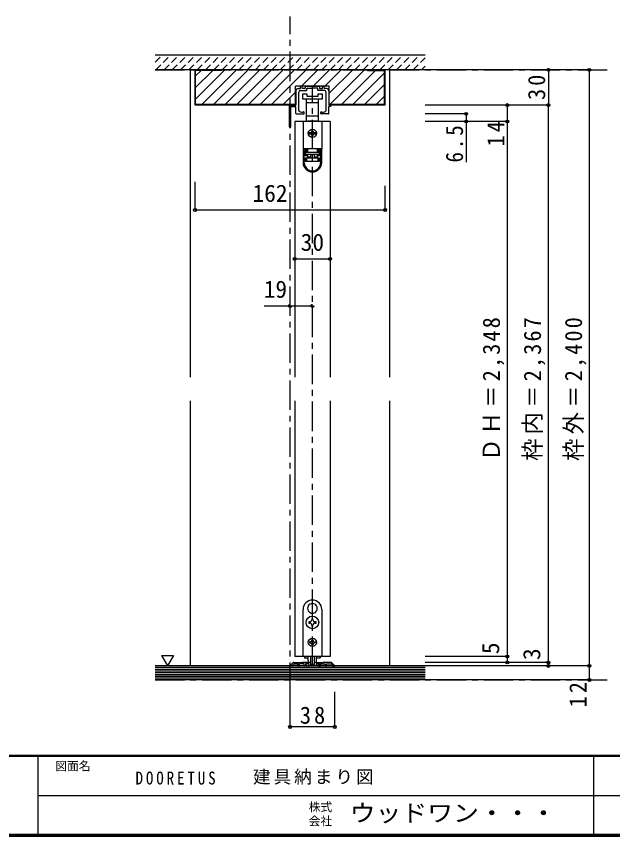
# Model space of a CAD drawing. Units: millimetres at full size, sheet at 1:5; details may follow other scales. Extents: x -973 to 977, y -718 to 696.
# Drawn here: x -17 to 491, y -701 to -2 of the extents above; entities that cross this region are included whole.
import ezdxf
from ezdxf.enums import TextEntityAlignment as Align

# ---------------------------------------------------------------- set-up
doc = ezdxf.new("R2010")
doc.units = ezdxf.units.MM
doc.header["$LTSCALE"] = 5
doc.header["$PDMODE"] = 32
doc.header["$PDSIZE"] = 2.5
doc.linetypes.add('CHAIN1', pattern=[8, 5, -1, 1, -1])
doc.linetypes.add('DASHED1', pattern=[1.8, 1.2, -0.6])
for name, color, linetype in [('0-1_通り芯', 4, 'DASHED1'), ('0-3_仕上げ', 2, 'Continuous'), ('0-4_枠', 3, 'Continuous'), ('0-6_扉', 6, 'Continuous'), ('0-7_金物', 7, 'Continuous'), ('0-A_文字', 7, 'Continuous'), ('0-B_寸法', 7, 'Continuous'), ('0-C_ハッチ', 4, 'DASHED1'), ('F-0_補助線', 7, 'Continuous'), ('F-1_枠', 6, 'Continuous'), ('F-A_文字', 7, 'Continuous')]:
    doc.layers.add(name, color=color, linetype=linetype)
doc.styles.add('ＭＳ ゴシック', font='')
doc.styles.get('ＭＳ ゴシック').set_extended_font_data('MS Gothic')

# ---------------------------------------------------------------- blocks, each defined once
blk = doc.blocks.new('下荷重(戸車)')
at = {"layer": '0-7_金物'}
for p, q in [((8.5, 37.107), (4.5, 37.107)), ((-5.25, 30.107), (0, 30.107)), ((0, 30.107), (5.25, 30.107)), ((5.25, 30.107), (5.25, 33.107)), ((5.25, 18.507), (5.25, 30.107)), ((0, 18.507), (-5.25, 18.507)), ((-5.25, 18.507), (-5.25, 14.107)), ((-5.25, 14.107), (-4, 14.107)), ((-4, 14.107), (-4, 13.807)), ((4, 14.107), (-4, 14.107)), ((5.25, 18.507), (0, 18.507)), ((4, 14.107), (5.25, 14.107)), ((4, 13.807), (4, 14.107)), ((5.25, 14.107), (5.25, 18.507)), ((7.9, 13.807), (-7.9, 13.807)), ((-7.9, 13.807), (-7.9, -9.493)), ((7.9, 13.807), (7.9, -9.493)), ((-1.5, 4.307), (-2.5, 4.307)), ((-2.5, 3.307), (-1.5, 3.307)), ((-0.5, 6.307), (-0.5, 5.307)), ((-0.5, 2.307), (-0.5, 1.307)), ((0.5, 5.307), (0.5, 6.307)), ((0.5, 1.307), (0.5, 2.307)), ((2.5, 4.307), (1.5, 4.307)), ((1.5, 3.307), (2.5, 3.307)), ((7.9, -9.493), (-7.9, -9.493)), ((-7.9, -9.493), (-7.9, -9.593)), ((-6.9, -9.593), (-7.9, -9.593)), ((-7.9, -9.593), (-7.9, -21.293)), ((-4.2, -9.593), (-6.9, -9.593)), ((-6.9, -21.293), (-6.9, -9.593)), ((-6.1, -10.593), (-6.1, -15.293)), ((-6.1, -10.593), (-4.2, -10.593)), ((-5.9, -11.693), (-5.9, -12.193)), ((-4, -11.693), (-5.9, -11.693)), ((-5.9, -12.193), (5.9, -12.193)), ((-5.9, -14.193), (-5.9, -12.193)), ((-4.9, -9.593), (-4.9, -9.493)), ((-4.2, -9.593), (-4.2, -10.593)), ((-4, -11.693), (-4, -9.493)), ((4, -9.493), (4, -11.693)), ((5.9, -11.693), (4, -11.693)), ((6.9, -9.593), (4.2, -9.593)), ((4.2, -10.593), (4.2, -9.593)), ((4.2, -11.593), (4.2, -10.593)), ((4.2, -10.593), (6.1, -10.593)), ((6.1, -11.593), (4.2, -11.593)), ((4.9, -9.493), (4.9, -9.593)), ((5.9, -12.193), (5.9, -11.693)), ((5.9, -12.193), (5.9, -14.193)), ((6.1, -15.293), (6.1, -10.593)), ((6.9, -9.593), (6.9, -21.293)), ((7.9, -9.593), (6.9, -9.593)), ((7.9, -9.493), (7.9, -9.593)), ((7.9, -21.293), (7.9, -9.593)), ((-6.1, -14.293), (-4.2, -14.293)), ((-4.2, -15.293), (-6.1, -15.293)), ((5.9, -14.193), (-5.9, -14.193)), ((-5.9, -17.193), (-4.9, -17.193)), ((-4.9, -17.193), (4.9, -17.193)), ((-4.9, -17.193), (-4.9, -20.193)), ((4.9, -20.193), (-4.9, -20.193)), ((-4.2, -14.293), (-4.2, -15.293)), ((-4.2, -15.293), (-4.2, -17.193)), ((-4, -16.193), (-4, -14.193)), ((-1.5, -14.193), (-1.5, -17.193)), ((1.5, -14.193), (1.5, -17.193)), ((1.5, -16.193), (4, -16.193)), ((6.1, -15.293), (4.2, -15.293)), ((4.2, -17.193), (4.2, -15.293)), ((4.9, -17.193), (5.9, -17.193)), ((5.9, -17.193), (5.9, -20.193))]:
    blk.add_line(p, q, dxfattribs=at)
for points in [[(-8.5, 33.107), (0, 33.107), (8.5, 33.107), (8.5, 37.107)], [(4.5, 37.107), (4.5, 35.107), (-4.5, 35.107), (-4.5, 37.107), (-8.5, 37.107), (-8.5, 33.107)], [(-5.25, 33.107), (-5.25, 30.107), (-5.25, 18.507)], [(-4.2, -10.593), (-4.2, -11.593), (-6.1, -11.593)], [(-4.9, -20.193), (-5.9, -20.193), (-5.9, -17.193)], [(-4, -17.193), (-4, -16.193), (-1.5, -16.193)], [(4, -14.193), (4, -16.193), (4, -17.193)], [(4.2, -15.293), (4.2, -14.293), (6.1, -14.293)], [(5.9, -20.193), (4.9, -20.193), (4.9, -17.193)]]:
    blk.add_lwpolyline(points, dxfattribs=at)
blk.add_circle((0, 3.807), 3.5, dxfattribs=at)
for centre, radius, start, end in [((-2.5, 3.807), 0.5, 90, 180), ((-2.5, 3.807), 0.5, 180, 270), ((-1.5, 5.307), 1, 270, 0), ((-1.5, 2.307), 1, 0, 90), ((0, 6.307), 0.5, 90, 180), ((0, 1.307), 0.5, 180, 270), ((0, 6.307), 0.5, 0, 90), ((0, 1.307), 0.5, 270, 0), ((1.5, 5.307), 1, 180, 270), ((1.5, 2.307), 1, 90, 180), ((2.5, 3.807), 0.5, 0, 90), ((2.5, 3.807), 0.5, 270, 0), ((0, -21.293), 7.9, 180, 0), ((0, -21.293), 6.9, 180, 0)]:
    blk.add_arc(centre, radius, start, end, dxfattribs=at)
blk = doc.blocks.new('03')
at = {"layer": '0-B_寸法'}
for p, q in [((-11.079, 7.476), (-9.529, 7.476)), ((-9.229, 7.776), (-9.229, 9.176)), ((-8.029, 9.476), (-8.929, 9.476)), ((-7.729, 7.776), (-7.729, 9.176)), ((-5.529, 7.476), (-7.429, 7.476)), ((-5.229, 9.176), (-5.229, 7.776)), ((-4.929, 9.476), (6.771, 9.476)), ((-3.729, 6.276), (-3.729, 7.676)), ((-3.429, 7.976), (0.621, 7.976)), ((0.921, 8.276), (0.621, 7.976)), ((0.921, 8.276), (1.221, 7.976)), ((5.271, 7.976), (1.221, 7.976)), ((5.571, 6.276), (5.571, 7.676)), ((7.071, 9.176), (7.071, 7.776)), ((7.371, 7.476), (9.271, 7.476)), ((9.571, 7.776), (9.571, 9.176)), ((9.871, 9.476), (10.771, 9.476)), ((11.071, 7.776), (11.071, 9.176)), ((12.921, 7.476), (11.371, 7.476)), ((-13.079, 5.476), (-13.079, -6.524)), ((-10.679, -11.096), (-10.679, 4.476)), ((-9.229, 5.976), (-4.029, 5.976)), ((11.071, 5.976), (5.871, 5.976)), ((12.521, -11.096), (12.521, 4.476)), ((14.921, 5.476), (14.921, -6.524)), ((-18.179, -6.524), (-13.079, -6.524)), ((16.321, -6.524), (14.921, -6.524)), ((-18.679, -25.124), (-18.679, -7.024)), ((-17.479, -25.124), (-17.479, -8.224)), ((-16.979, -7.724), (-13.079, -7.724)), ((-13.079, -13.724), (-13.079, -7.724)), ((-6.229, -13.724), (-6.229, -12.649)), ((8.071, -13.724), (8.071, -12.649)), ((16.321, -7.724), (14.921, -7.724)), ((14.921, -13.724), (14.921, -7.724)), ((-12.779, -14.024), (-6.529, -14.024)), ((14.621, -14.024), (8.371, -14.024))]:
    blk.add_line(p, q, dxfattribs=at)
for centre, radius, start, end in [((-11.079, 5.476), 2, 90, 180), ((-9.529, 7.776), 0.3, 270, 0), ((-8.929, 9.176), 0.3, 90, 180), ((-8.029, 9.176), 0.3, 0, 90), ((-7.429, 7.776), 0.3, 180, 270), ((-5.529, 7.776), 0.3, 270, 0), ((-4.929, 9.176), 0.3, 90, 180), ((-3.429, 7.676), 0.3, 90, 180), ((5.271, 7.676), 0.3, 0, 90), ((6.771, 9.176), 0.3, 0, 90), ((7.371, 7.776), 0.3, 180, 270), ((9.271, 7.776), 0.3, 270, 0), ((9.871, 9.176), 0.3, 90, 180), ((10.771, 9.176), 0.3, 0, 90), ((11.371, 7.776), 0.3, 180, 270), ((12.921, 5.476), 2, 0, 90), ((-9.229, 4.476), 1.5, 90, 180), ((-4.029, 6.276), 0.3, 270, 0), ((5.871, 6.276), 0.3, 180, 270), ((11.071, 4.476), 1.5, 0, 90), ((-18.179, -7.024), 0.5, 90, 180), ((16.321, -7.124), 0.6, 0, 90), ((-16.979, -8.224), 0.5, 90, 180), ((-12.779, -13.724), 0.3, 180, 270), ((-9.679, -11.096), 1, 180, 243.25632), ((-7.879, -7.524), 5, 243.25632, 284.75682), ((-6.529, -12.649), 0.3, 0, 104.75682), ((-6.529, -13.724), 0.3, 270, 0), ((8.371, -12.649), 0.3, 75.24318, 180), ((8.371, -13.724), 0.3, 180, 270), ((9.721, -7.524), 5, 255.24318, 296.74368), ((11.521, -11.096), 1, 296.74368, 0), ((14.621, -13.724), 0.3, 270, 0), ((16.321, -7.124), 0.6, 270, 0), ((-18.079, -25.124), 0.6, 180, 0)]:
    blk.add_arc(centre, radius, start, end, dxfattribs=at)

msp = doc.modelspace()

# ---------------------------------------------------------------- linework, layer by layer
at = {"layer": '0-1_通り芯', "linetype": 'CHAIN1'}
for p, q in [((216.653, -577.5), (216.653, -2.5)), ((101.653, -48), (490.653, -48)), ((235.653, -555.5), (235.653, -62)), ((101.653, -567.5), (490.653, -567.5))]:
    msp.add_line(p, q, dxfattribs=at)
at = {"layer": '0-1_通り芯', "color": 2, "linetype": 'Continuous'}
for p, q in [((331.653, -35.5), (101.653, -35.5)), ((331.653, -48), (101.653, -48))]:
    msp.add_line(p, q, dxfattribs=at)
at = {"layer": '0-1_通り芯'}
for p, q in [((101.653, -41.466), (107.619, -35.5)), ((102.19, -48), (114.69, -35.5)), ((109.261, -48), (121.761, -35.5)), ((116.332, -48), (128.832, -35.5)), ((123.403, -48), (135.903, -35.5)), ((130.475, -48), (142.975, -35.5)), ((137.546, -48), (150.046, -35.5)), ((144.617, -48), (157.117, -35.5)), ((151.688, -48), (164.188, -35.5)), ((158.759, -48), (171.259, -35.5)), ((165.83, -48), (178.33, -35.5)), ((172.901, -48), (185.401, -35.5)), ((179.972, -48), (192.472, -35.5)), ((187.043, -48), (199.543, -35.5)), ((194.114, -48), (206.614, -35.5)), ((201.185, -48), (213.685, -35.5)), ((208.256, -48), (220.756, -35.5)), ((215.327, -48), (227.827, -35.5)), ((222.398, -48), (234.898, -35.5)), ((229.469, -48), (241.969, -35.5)), ((236.541, -48), (249.041, -35.5)), ((243.612, -48), (256.112, -35.5)), ((250.683, -48), (263.183, -35.5)), ((257.754, -48), (270.254, -35.5)), ((264.825, -48), (277.325, -35.5)), ((271.896, -48), (284.396, -35.5)), ((278.967, -48), (291.467, -35.5)), ((286.038, -48), (298.538, -35.5)), ((293.109, -48), (305.609, -35.5)), ((300.18, -48), (312.68, -35.5)), ((307.251, -48), (319.751, -35.5)), ((314.322, -48), (326.822, -35.5)), ((321.393, -48), (331.653, -37.74)), ((328.464, -48), (331.653, -44.812))]:
    msp.add_line(p, q, dxfattribs=at)
at = {"layer": '0-1_通り芯', "linetype": 'Continuous'}
msp.add_line((194.653, -249), (235.653, -249), dxfattribs=at)
at = {"layer": '0-1_通り芯', "color": 7}
for p in [(216.653, -249), (235.653, -249)]:
    msp.add_point(p, dxfattribs=at)
at = {"layer": '0-3_仕上げ'}
for p, q in [((331.653, -555.5), (101.653, -555.5)), ((331.653, -567.5), (101.653, -567.5))]:
    msp.add_line(p, q, dxfattribs=at)
at = {"layer": '0-3_仕上げ', "color": 7}
for p, q in [((331.653, -557), (101.653, -557)), ((331.653, -558.5), (101.653, -558.5)), ((331.653, -560), (101.653, -560)), ((331.653, -561.5), (101.653, -561.5)), ((331.653, -563), (101.653, -563)), ((331.653, -564.5), (101.653, -564.5)), ((331.653, -566), (101.653, -566))]:
    msp.add_line(p, q, dxfattribs=at)
at = {"layer": '0-4_枠', "color": 4}
for p, q in [((131.653, -48), (135.653, -48)), ((131.653, -48), (135.653, -48)), ((131.653, -48), (131.653, -309.75)), ((301.653, -48), (297.653, -48)), ((301.653, -48), (297.653, -48)), ((301.653, -309.75), (301.653, -48)), ((131.653, -329.75), (131.653, -555.5)), ((301.653, -555.5), (301.653, -329.75))]:
    msp.add_line(p, q, dxfattribs=at)
at = {"layer": '0-4_枠'}
for p, q in [((297.653, -48), (135.653, -48)), ((135.653, -78), (135.653, -48)), ((297.653, -48), (135.653, -48)), ((136.153, -77.5), (136.153, -48.5)), ((282.653, -48.5), (282.653, -48)), ((282.653, -48.5), (297.153, -48.5)), ((297.153, -77.5), (297.153, -48.5)), ((297.653, -78), (297.653, -48)), ((221.253, -78), (221.253, -62)), ((250.053, -62), (221.253, -62)), ((250.053, -78), (250.053, -62)), ((221.253, -78), (135.653, -78)), ((221.253, -77.5), (136.153, -77.5)), ((297.153, -77.5), (250.053, -77.5)), ((297.653, -78), (250.053, -78)), ((219.077, -552.793), (216.712, -555.159)), ((218.453, -555.5), (216.853, -555.5)), ((218.653, -554.914), (219.867, -553.7)), ((218.653, -555.3), (218.653, -554.914)), ((219.784, -552.5), (226.353, -552.5)), ((219.867, -553.7), (223.653, -553.7)), ((223.653, -555.2), (223.653, -553.7)), ((223.953, -555.5), (224.353, -555.5)), ((224.653, -555.2), (224.653, -553.7)), ((232.424, -552.5), (226.953, -552.5)), ((230.253, -555.5), (228.953, -555.5)), ((232.053, -553.7), (229.653, -553.7)), ((229.653, -553.7), (229.653, -554.7)), ((230.253, -554.7), (229.653, -554.7)), ((232.553, -554.2), (232.553, -555.2)), ((232.578, -552.524), (233.706, -552.888)), ((238.453, -555.5), (232.853, -555.5)), ((234.053, -553.364), (234.053, -554.4)), ((234.353, -554.7), (236.953, -554.7)), ((237.253, -553.364), (237.253, -554.4)), ((238.728, -552.524), (237.599, -552.888)), ((238.753, -554.2), (238.753, -555.2)), ((238.882, -552.5), (244.353, -552.5)), ((239.253, -553.7), (241.653, -553.7)), ((241.053, -554.7), (241.653, -554.7)), ((241.053, -555.5), (242.353, -555.5)), ((241.653, -553.7), (241.653, -554.7)), ((242.653, -555.2), (242.653, -553.7)), ((242.653, -553.7), (246.653, -553.7)), ((251.522, -552.5), (244.953, -552.5)), ((246.653, -555.2), (246.653, -553.7)), ((247.353, -555.5), (246.953, -555.5)), ((247.653, -553.7), (251.439, -553.7)), ((247.653, -555.2), (247.653, -553.7)), ((252.653, -554.914), (251.439, -553.7)), ((252.229, -552.793), (254.594, -555.159)), ((252.653, -555.3), (252.653, -554.914)), ((252.853, -555.5), (254.453, -555.5))]:
    msp.add_line(p, q, dxfattribs=at)
for points in [[(158.153, -48), (158.153, -48.5), (136.153, -48.5)], [(228.653, -555.2), (228.653, -553.7), (224.653, -553.7)], [(226.353, -552.5), (226.653, -552.8), (226.953, -552.5)], [(244.953, -552.5), (244.653, -552.8), (244.353, -552.5)]]:
    msp.add_lwpolyline(points, dxfattribs=at)
for centre, radius, start, end in [((216.853, -555.3), 0.2, 135, 270), ((218.453, -555.3), 0.2, 270, 0), ((219.784, -553.5), 1, 90, 135), ((223.953, -555.2), 0.3, 180, 270), ((224.353, -555.2), 0.3, 270, 0), ((228.953, -555.2), 0.3, 180, 270), ((230.253, -555.1), 0.4, 0, 90), ((230.253, -555.1), 0.4, 270, 0), ((232.053, -554.2), 0.5, 0, 90), ((232.424, -553), 0.5, 72.1213, 90), ((232.853, -555.2), 0.3, 180, 270), ((233.553, -553.364), 0.5, 0, 72.1213), ((234.353, -554.4), 0.3, 180, 270), ((236.953, -554.4), 0.3, 270, 0), ((237.753, -553.364), 0.5, 107.8787, 180), ((238.453, -555.2), 0.3, 270, 0), ((238.882, -553), 0.5, 90, 107.8787), ((239.253, -554.2), 0.5, 90, 180), ((241.053, -555.1), 0.4, 90, 180), ((241.053, -555.1), 0.4, 180, 270), ((242.353, -555.2), 0.3, 270, 0), ((246.953, -555.2), 0.3, 180, 270), ((247.353, -555.2), 0.3, 270, 0), ((251.522, -553.5), 1, 45, 90), ((252.853, -555.3), 0.2, 180, 270), ((254.453, -555.3), 0.2, 270, 45)]:
    msp.add_arc(centre, radius, start, end, dxfattribs=at)
at = {"layer": '0-6_扉'}
for p, q in [((250.653, -92), (220.653, -92)), ((220.653, -92), (220.653, -309.75)), ((250.653, -92), (250.653, -309.75)), ((220.653, -329.75), (220.653, -547.5)), ((250.653, -329.75), (250.653, -547.5)), ((250.653, -547.5), (220.653, -547.5))]:
    msp.add_line(p, q, dxfattribs=at)
at = {"layer": '0-7_金物'}
for p, q in [((235.554, -502.351), (235.653, -502.45)), ((235.752, -502.351), (235.653, -502.45)), ((227.653, -547.5), (227.653, -507.5)), ((232.011, -508.489), (232.146, -508.525)), ((232.109, -508.66), (232.146, -508.525)), ((239.295, -508.489), (239.16, -508.525)), ((239.197, -508.66), (239.16, -508.525)), ((243.653, -507.5), (243.653, -547.5)), ((235.153, -515.35), (235.153, -516.3)), ((236.153, -515.35), (235.153, -515.35)), ((236.153, -516.3), (236.153, -515.35)), ((233.453, -518), (232.503, -518)), ((232.503, -518), (232.503, -519)), ((232.503, -519), (233.453, -519)), ((236.153, -521.65), (236.153, -520.7)), ((238.803, -518), (237.853, -518)), ((237.853, -519), (238.803, -519)), ((238.803, -519), (238.803, -518)), ((233.853, -535), (233.253, -535)), ((233.253, -535), (233.253, -536)), ((233.253, -536), (233.853, -536)), ((235.153, -533.1), (236.153, -533.1)), ((235.153, -533.1), (235.153, -533.7)), ((235.153, -537.3), (235.153, -537.9)), ((236.153, -533.1), (236.153, -533.7)), ((236.153, -537.3), (236.153, -537.9)), ((237.453, -535), (238.053, -535)), ((236.153, -537.9), (235.153, -537.9)), ((243.653, -547.5), (227.653, -547.5)), ((229.053, -547.5), (229.053, -548.7)), ((229.053, -548.7), (232.185, -548.7)), ((232.153, -550.921), (232.153, -547.5)), ((234.153, -547.5), (234.153, -554.121)), ((237.153, -547.5), (237.153, -554.112)), ((239.121, -548.7), (242.253, -548.7)), ((239.153, -550.921), (239.153, -547.5)), ((242.253, -547.5), (242.253, -548.7)), ((236.853, -554.421), (234.453, -554.421))]:
    msp.add_line(p, q, dxfattribs=at)
for points in [[(235.153, -520.7), (235.153, -521.65), (236.153, -521.65)], [(238.053, -535), (238.053, -536), (237.453, -536)]]:
    msp.add_lwpolyline(points, dxfattribs=at)
for centre, radius in [((235.653, -518.5), 5.35), ((235.653, -535.5), 3.5)]:
    msp.add_circle(centre, radius, dxfattribs=at)
for centre, radius, start, end in [((235.653, -507.5), 8, 0, 180), ((235.653, -506.5), 4.15, 91.3645, 208.6355), ((235.653, -506.5), 4.15, 331.3645, 88.6355), ((235.653, -506.5), 4.15, 211.3645, 328.6355), ((233.453, -516.3), 1.7, 270, 0), ((237.853, -516.3), 1.7, 180, 270), ((233.453, -520.7), 1.7, 0, 90), ((237.853, -520.7), 1.7, 90, 180), ((233.853, -533.7), 1.3, 270, 0), ((233.853, -537.3), 1.3, 0, 90), ((237.453, -533.7), 1.3, 180, 270), ((237.453, -537.3), 1.3, 90, 180), ((234.153, -550.921), 2, 180, 264.78409), ((237.153, -550.921), 2, 275.21591, 0), ((233.953, -553.112), 0.2, 0, 84.78409), ((234.453, -554.121), 0.3, 180, 270), ((236.853, -554.121), 0.3, 270, 0), ((237.353, -553.112), 0.2, 95.21591, 180)]:
    msp.add_arc(centre, radius, start, end, dxfattribs=at)
at = {"layer": '0-A_文字'}
msp.add_line((107.217, -546.686), (112.217, -555.347), dxfattribs=at)
msp.add_lwpolyline([(107.217, -546.686), (117.217, -546.686), (112.217, -555.347)], dxfattribs=at)
at = {"layer": '0-B_寸法', "color": 4}
for p, q in [((471.653, -48), (331.653, -48)), ((436.653, -48), (436.653, -78)), ((471.653, -555.5), (471.653, -48)), ((436.653, -78), (331.653, -78)), ((401.653, -78), (401.653, -92)), ((436.653, -552.5), (436.653, -78)), ((366.653, -85.5), (331.653, -85.5)), ((366.653, -85.5), (366.653, -126.618)), ((401.653, -92), (331.653, -92)), ((401.653, -92), (401.653, -547.5)), ((135.653, -167.304), (135.653, -143.246)), ((297.653, -167.304), (297.653, -146.746)), ((135.653, -167.304), (297.653, -167.304)), ((220.653, -209), (250.653, -209)), ((401.653, -547.5), (331.653, -547.5)), ((401.653, -547.5), (401.653, -552.5)), ((436.653, -552.5), (331.653, -552.5)), ((471.653, -555.5), (331.653, -555.5)), ((436.653, -555.5), (436.653, -552.5)), ((471.653, -567.5), (471.653, -555.5)), ((471.653, -567.5), (331.653, -567.5)), ((216.653, -607.5), (216.653, -577.5)), ((254.653, -607.5), (254.653, -577.5)), ((254.653, -607.5), (216.653, -607.5))]:
    msp.add_line(p, q, dxfattribs=at)
at = {"layer": '0-B_寸法'}
for p in [(436.653, -48), (471.653, -48), (401.653, -78), (436.653, -78), (366.653, -85.5), (366.653, -92), (401.653, -92), (135.653, -167.304), (297.653, -167.304), (220.653, -209), (250.653, -209), (401.653, -547.5), (401.653, -552.5), (436.653, -552.5), (436.653, -555.5), (471.653, -555.5), (471.653, -567.5), (216.653, -607.5), (254.653, -607.5)]:
    msp.add_point(p, dxfattribs=at)
at = {"layer": '0-C_ハッチ', "linetype": 'Continuous'}
for p, q in [((136.153, -72.986), (161.139, -48)), ((136.153, -63.087), (150.739, -48.5)), ((136.153, -53.187), (140.84, -48.5)), ((141.538, -77.5), (171.038, -48)), ((151.438, -77.5), (180.938, -48)), ((161.337, -77.5), (190.837, -48)), ((200.737, -48), (171.237, -77.5)), ((210.636, -48), (181.136, -77.5)), ((191.036, -77.5), (220.536, -48)), ((200.935, -77.5), (230.435, -48)), ((226.335, -62), (240.335, -48)), ((236.234, -62), (250.234, -48)), ((246.134, -62), (260.134, -48)), ((250.053, -67.98), (270.033, -48)), ((250.433, -77.5), (279.933, -48)), ((260.332, -77.5), (289.332, -48.5)), ((270.232, -77.5), (297.153, -50.579)), ((280.131, -77.5), (297.153, -60.478)), ((210.835, -77.5), (221.253, -67.082)), ((290.031, -77.5), (297.153, -70.378)), ((220.734, -77.5), (221.253, -76.981))]:
    msp.add_line(p, q, dxfattribs=at)
at = {"layer": 'F-1_枠'}
for p, q in [((976.653, -631.667), (-973.347, -631.667)), ((976.653, -632.5), (-973.347, -632.5)), ((1.653, -632.5), (1.653, -699.167)), ((474.986, -632.5), (474.986, -699.167)), ((1.653, -665.833), (974.986, -665.834)), ((976.653, -699.167), (-973.347, -699.167)), ((976.653, -700), (-973.347, -700)), ((976.653, -700.833), (-973.347, -700.833))]:
    msp.add_line(p, q, dxfattribs=at)

# ---------------------------------------------------------------- block references
at = {"layer": '0-7_金物'}
for name, p in [('03', (234.732, -71.476)), ('下荷重(戸車)', (235.653, -105.807))]:
    msp.add_blockref(name, p, dxfattribs=at)

# ---------------------------------------------------------------- texts
at = {"layer": '0-1_通り芯', "color": 7, "style": 'ＭＳ ゴシック'}
msp.add_text('19', height=14.66, dxfattribs=at).set_placement((194.153, -246.5), align=Align.BOTTOM_LEFT)
at = {"layer": '0-B_寸法', "style": 'ＭＳ ゴシック'}
for s, p in [('162', (184.587, -164.804)), ('30', (225.653, -206.5))]:
    msp.add_text(s, height=14.66, dxfattribs=at).set_placement(p, align=Align.BOTTOM_LEFT)
for s, p in [('5', (399.153, -545.5)), ('3', (434.153, -550.5))]:
    msp.add_text(s, height=14.66, rotation=90, dxfattribs=at).set_placement(p, align=Align.BOTTOM_LEFT)
at = {"layer": '0-B_寸法', "char_height": 14.66, "attachment_point": 7, "rotation": 90, "style": 'ＭＳ ゴシック'}
for s, insert in [('\\T1.27;\\W0.95;30', (434.153, -73.625)), ('\\T1.27;\\W0.9;6.5', (364.153, -126.955)), ('\\T1.27;\\W0.95;14', (399.153, -113.25)), ('\\T1.19;\\W0.95;ＤＨ＝2,348', (399.153, -381)), ('\\T1.19;\\W0.95;枠内＝2,367', (434.153, -381)), ('\\T1.19;\\W0.95;枠外＝2,400', (469.153, -381)), ('\\T1.27;\\W0.95;12', (469.153, -590.75))]:
    msp.add_mtext(s, dxfattribs=dict(at, insert=insert))
at = {"layer": '0-B_寸法', "insert": (225.028, -605), "char_height": 14.66, "attachment_point": 7, "style": 'ＭＳ ゴシック'}
msp.add_mtext('\\T1.27;\\W0.95;38', dxfattribs=at)
at = {"layer": 'F-0_補助線', "char_height": 11, "attachment_point": 7, "style": 'ＭＳ ゴシック'}
for s, insert in [('\\T1.39;\\W0.85;DOORETUS', (84.986, -656.667)), ('\\T1.17;建具納まり図', (184.986, -656.667))]:
    msp.add_mtext(s, dxfattribs=dict(at, insert=insert))
at = {"layer": 'F-A_文字', "style": 'ＭＳ ゴシック'}
for s, p in [('図面名', (16.653, -646.667)), ('株式', (232.486, -681.5)), ('会社', (232.486, -693.5))]:
    msp.add_text(s, height=7.331, dxfattribs=at).set_placement(p, align=Align.BOTTOM_LEFT)
at = {"layer": 'F-A_文字', "style": 'ＭＳ ゴシック', "width": 1.1}
msp.add_text('ウッドワン・・・', height=14.66, dxfattribs=at).set_placement((267.486, -692.5), align=Align.BOTTOM_LEFT)

doc.saveas('drawing.dxf')
